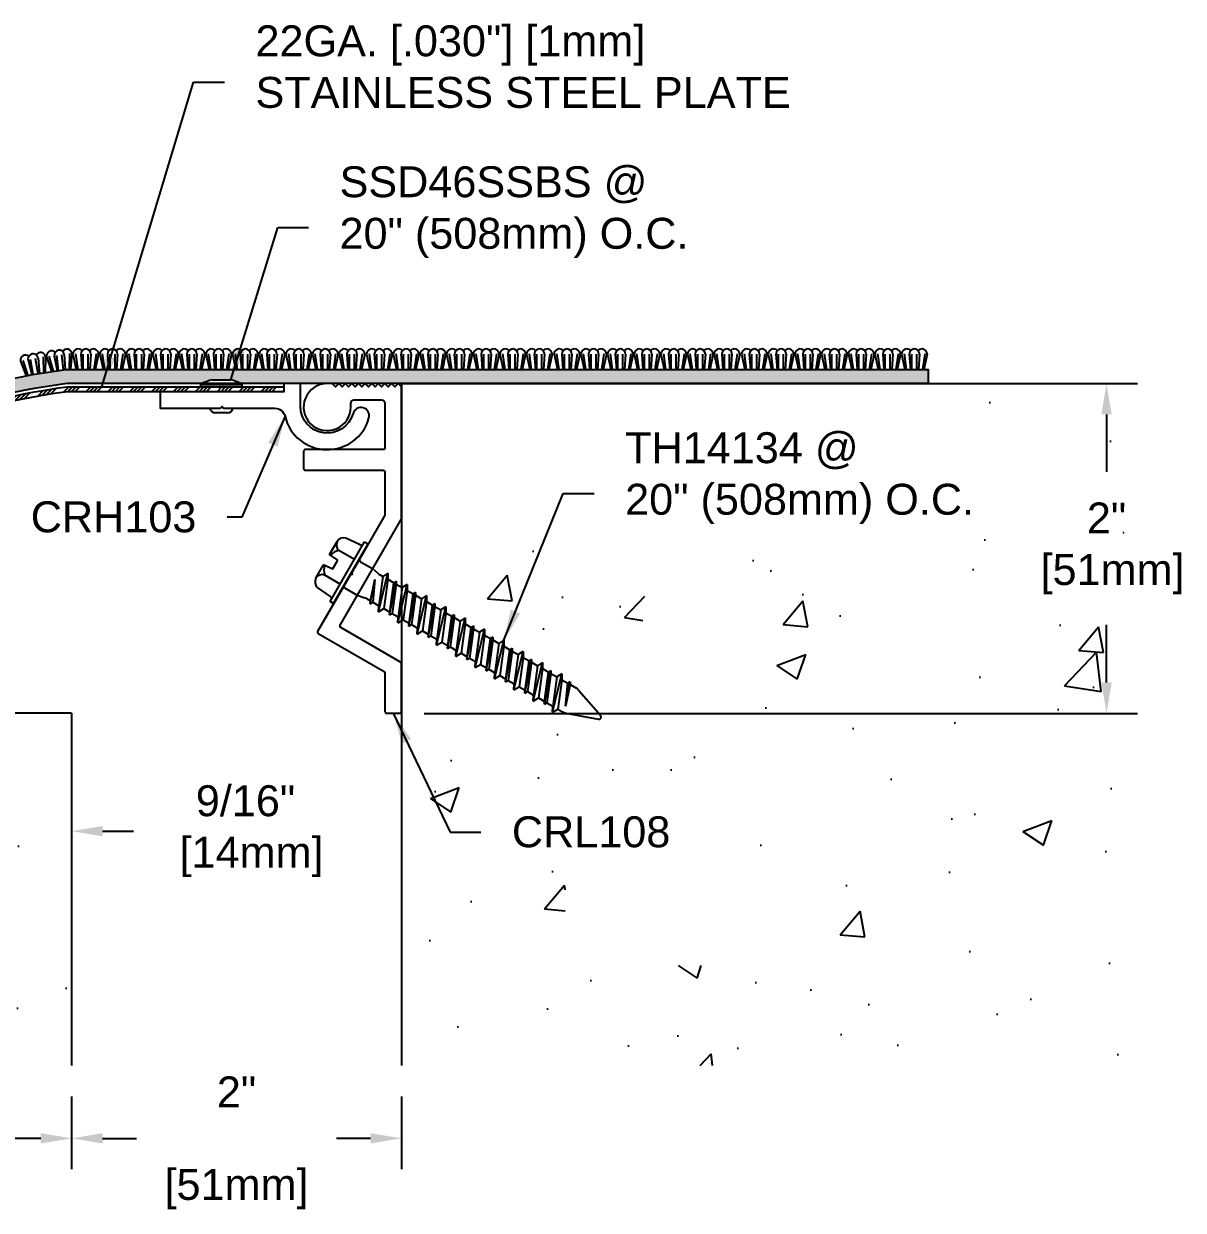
# Model space of a CAD drawing. Header units: inches. Extents: x -4 to 30.6, y -4.8 to 4.6.
# Drawn here: x 4.36 to 11.39, y -4.33 to 2.86 of the extents above; entities that cross this region are included whole.
import ezdxf

# ---------------------------------------------------------------- set-up
doc = ezdxf.new("R2010")
doc.units = ezdxf.units.IN
doc.header["$MEASUREMENT"] = 0
for name, color, linetype in [('Anchors', 4, 'Continuous'), ('Conditions', 1, 'Continuous'), ('Dimensions', 3, 'Continuous'), ('Fillers', 2, 'Continuous'), ('Metals', 7, 'Continuous'), ('Text', 2, 'Continuous')]:
    doc.layers.add(name, color=color, linetype=linetype)
doc.styles.add('Arial', font='arial.ttf')
doc.dimstyles.new('Arial', dxfattribs={"dimtxt": 0.1875, "dimasz": 0.1875, "dimexe": 0.1875, "dimexo": 0.1875, "dimgap": 0.1875, "dimtad": 0, "dimtih": 1, "dimtoh": 1, "dimdec": 4, "dimzin": 0, "dimdsep": 46, "dimlunit": 4, "dimtxsty": 'Arial', "dimcen": 0.09, "dimadec": 0, "dimazin": 0, "dimtfac": 1, "dimtdec": 4, "dimtofl": 0, "dimtmove": 0, "dimatfit": 3, "dimfxl": 0, "dimfrac": 2, "dimtolj": 1, "dimtzin": 0, "dimarcsym": 0})

# ---------------------------------------------------------------- blocks, each defined once
blk = doc.blocks.new('*D4')
at = {"layer": 'Defpoints', "color": 0}
for p in [(-0.4098, -1.259), (4.6527, -3.4567), (4.6527, -3.8981)]:
    blk.add_point(p, dxfattribs=at)
at = {"layer": 'Dimensions', "color": 0, "lineweight": -2}
for p, q in [((-0.4098, -1.4465), (-0.4098, -4.0856)), ((4.6527, -3.6442), (4.6527, -4.0856)), ((-0.2223, -3.8981), (1.6503, -3.8981)), ((4.4652, -3.8981), (3.155, -3.8981))]:
    blk.add_line(p, q, dxfattribs=at)
at = {"layer": 'Dimensions', "color": 0}
for points in [[(-0.2223, -3.8669), (-0.2223, -3.9294), (-0.4098, -3.8981)], [(4.4652, -3.8669), (4.4652, -3.9294), (4.6527, -3.8981)]]:
    blk.add_solid(points, dxfattribs=at)
at = {"layer": 'Dimensions', "color": 0, "insert": (2.4027, -3.8981), "char_height": 0.1875, "attachment_point": 5, "style": 'Arial'}
blk.add_mtext('\\A1;5 1/16"\\P [129mm]', dxfattribs=at)
blk = doc.blocks.new('*D11')
at = {"layer": 'Defpoints', "color": 0}
for p in [(4.6527, -3.4567), (6.6527, -3.4567), (6.6527, -3.8981)]:
    blk.add_point(p, dxfattribs=at)
at = {"layer": 'Dimensions', "color": 0, "lineweight": -2}
for p, q in [((4.6527, -3.6442), (4.6527, -4.0856)), ((6.6527, -3.6442), (6.6527, -4.0856)), ((4.8402, -3.8981), (5.0459, -3.8981)), ((6.4652, -3.8981), (6.2594, -3.8981))]:
    blk.add_line(p, q, dxfattribs=at)
at = {"layer": 'Dimensions', "color": 0}
for points in [[(4.8402, -3.8669), (4.8402, -3.9294), (4.6527, -3.8981)], [(6.4652, -3.8669), (6.4652, -3.9294), (6.6527, -3.8981)]]:
    blk.add_solid(points, dxfattribs=at)
at = {"layer": 'Dimensions', "color": 0, "char_height": 0.1875, "attachment_point": 5, "style": 'Arial'}
for s, insert in [('\\A1;2"', (5.6527, -3.6165)), ('\\A1;[51mm]', (5.6527, -4.2058))]:
    blk.add_mtext(s, dxfattribs=dict(at, insert=insert))
blk = doc.blocks.new('CRH103')
blk.add_lwpolyline([(0.9026, 0.0027, 1), (0.8063, 0.0297, -0.871862), (0.4864, 0.0738), (0.4864, 0.2118), (0.3864, 0.2118), (0.3864, 0.1618), (-0.3636, 0.1618), (-0.3636, 0.0618), (0.0015, 0.0618), (0.0114, 0.0716), (0.0212, 0.0618), (0.3321, 0.0618, -0.347744), (0.3934, 0.0133, 0.774527)], format="xyb", close=True)
blk = doc.blocks.new('CRL108')
blk.add_lwpolyline([(0.3356, 0.8921), (0.1354, 0.5454), (0.1391, 0.5318), (0.1254, 0.5281), (-0.0711, 0.1878, 0.414214), (-0.0674, 0.1741), (0.3319, -0.0564, -0.267949), (0.3369, -0.0651), (0.3369, -0.2993, 0.414214), (0.3469, -0.3093), (0.4269, -0.3093, 0.414214), (0.4369, -0.2993), (0.4369, -0.0074, 0.267949), (0.4319, 0.0013), (0.0692, 0.2107, -0.414214), (0.0655, 0.2244), (0.4356, 0.8653, 0.131652), (0.4369, 0.8703), (0.4369, 1.6707), (0.4169, 1.6907), (0.3969, 1.6707), (0.3769, 1.6907), (0.3569, 1.6707), (0.3369, 1.6907), (0.3169, 1.6707), (0.2969, 1.6907), (0.2769, 1.6707), (0.2569, 1.6907), (0.2369, 1.6707), (0.2169, 1.6907), (0.1969, 1.6707), (0.1769, 1.6907), (0.1569, 1.6707), (0.1369, 1.6907), (0.1169, 1.6707), (0.0969, 1.6907), (0.0769, 1.6707), (0.0569, 1.6907), (0.0369, 1.6707), (0.0169, 1.6907), (-0.0131, 1.6907, 2.414214), (0.1299, 1.5477), (0.1299, 1.5707, -0.414214), (0.1499, 1.5907), (0.3169, 1.5907, -0.414214), (0.3369, 1.5707), (0.3369, 1.2997, -0.414214), (0.3269, 1.2897), (-0.1461, 1.2897, 0.414214), (-0.1561, 1.2797), (-0.1561, 1.1747, 0.414214), (-0.1461, 1.1647), (0.3269, 1.1647, -0.414214), (0.3369, 1.1547), (0.3369, 0.8971, -0.131652)], format="xyb", close=True)
blk = doc.blocks.new('*D16')
at = {"layer": 'Defpoints', "color": 0}
for p in [(4.0902, -1.259), (4.6527, -1.321), (4.6527, -2.0355)]:
    blk.add_point(p, dxfattribs=at)
at = {"layer": 'Dimensions', "color": 0, "lineweight": -2}
for p, q in [((4.0902, -1.4465), (4.0902, -2.223)), ((4.6527, -1.5085), (4.6527, -2.223)), ((3.9027, -2.0355), (3.7152, -2.0355)), ((4.8402, -2.0355), (5.0277, -2.0355))]:
    blk.add_line(p, q, dxfattribs=at)
at = {"layer": 'Dimensions', "color": 0}
for points in [[(3.9027, -2.0042), (3.9027, -2.0667), (4.0902, -2.0355)], [(4.8402, -2.0042), (4.8402, -2.0667), (4.6527, -2.0355)]]:
    blk.add_solid(points, dxfattribs=at)
at = {"layer": 'Dimensions', "color": 0, "insert": (5.7072, -2.0355), "char_height": 0.1875, "attachment_point": 5, "style": 'Arial'}
blk.add_mtext('\\A1;9/16"\\P [14mm]', dxfattribs=at)
blk = doc.blocks.new('RIVET')
for p, q in [((5.4363, 0.6737), (5.6863, 0.6737)), ((5.4363, 0.659), (5.4363, 0.6737)), ((5.4363, 0.659), (5.6863, 0.659)), ((5.5052, 0.7012), (5.6174, 0.7012)), ((5.6863, 0.659), (5.6863, 0.6737)), ((5.5979, 0.5005), (5.5248, 0.5005))]:
    blk.add_line(p, q)
for centre, radius, start, end in [((5.5613, 0.4607), 0.247, 103.12213, 120.40025), ((5.5613, 0.4607), 0.247, 59.59975, 76.87787), ((5.5248, 0.5339), 0.0334, 188.35085, 270), ((5.5979, 0.5339), 0.0334, 270, 351.64915)]:
    blk.add_arc(centre, radius, start, end)
blk = doc.blocks.new('CARPET')
blk.add_hatch(color=256).paths.add_polyline_path([(9.8479, 0.764), (8.7109, 0.764), (7.5738, 0.764), (6.4368, 0.764), (5.2998, 0.764), (4.6188, 0.764, 0.060793), (3.561, 0.4916), (1.7556, -0.2131), (1.7847, -0.293), (3.5919, 0.4124, -0.060476), (4.6242, 0.679), (5.2998, 0.679), (5.4459, 0.679, -0.064417), (5.5052, 0.7012), (5.6174, 0.7012, -0.064417), (5.6768, 0.679), (6.4368, 0.679), (7.5738, 0.679), (8.7109, 0.679), (9.8479, 0.679)])
for points in [[(4.3421, 0.8145), (4.3778, 0.7257)], [(4.3566, 0.8192), (4.3864, 0.7272)], [(4.3883, 0.8225), (4.4109, 0.7315)], [(4.4197, 0.733), (4.4037, 0.8252)], [(4.4497, 0.7382), (4.4337, 0.8304)], [(4.4491, 0.8331), (4.4585, 0.7397)], [(4.4801, 0.8406), (4.483, 0.744)], [(4.4952, 0.8411), (4.4916, 0.7455)], [(4.5006, 0.8416), (4.5315, 0.7517)], [(4.5152, 0.8455), (4.5401, 0.753)], [(4.5471, 0.8473), (4.5648, 0.7566)], [(4.5737, 0.7579), (4.5626, 0.8492)], [(4.6038, 0.7621), (4.5928, 0.8528)], [(4.6083, 0.8547), (4.6129, 0.7633)], [(4.6396, 0.8607), (4.6377, 0.764)], [(4.6548, 0.8604), (4.6462, 0.764)], [(4.6608, 0.8576), (4.6808, 0.764)], [(4.6759, 0.8598), (4.6895, 0.764)], [(4.7077, 0.8576), (4.7144, 0.764)], [(4.7233, 0.764), (4.7233, 0.8576)], [(4.7537, 0.764), (4.7537, 0.8576)], [(4.7694, 0.8576), (4.7627, 0.764)], [(4.8012, 0.8598), (4.7875, 0.764)], [(4.8162, 0.8576), (4.7963, 0.764)], [(4.8233, 0.8576), (4.8433, 0.764)], [(4.8383, 0.8598), (4.852, 0.764)], [(4.8702, 0.8576), (4.8768, 0.764)], [(4.8858, 0.764), (4.8858, 0.8576)], [(4.9162, 0.764), (4.9162, 0.8576)], [(4.9318, 0.8576), (4.9252, 0.764)], [(4.9637, 0.8598), (4.95, 0.764)], [(4.9787, 0.8576), (4.9587, 0.764)], [(4.9846, 0.8576), (5.0045, 0.764)], [(4.9996, 0.8598), (5.0133, 0.764)], [(5.0314, 0.8576), (5.0381, 0.764)], [(5.0471, 0.764), (5.0471, 0.8576)], [(5.0775, 0.764), (5.0775, 0.8576)], [(5.0931, 0.8576), (5.0864, 0.764)], [(5.1249, 0.8598), (5.1113, 0.764)], [(5.14, 0.8576), (5.12, 0.764)], [(5.1458, 0.8576), (5.1658, 0.764)], [(5.1609, 0.8598), (5.1745, 0.764)], [(5.1927, 0.8576), (5.1994, 0.764)], [(5.2083, 0.764), (5.2083, 0.8576)], [(5.2387, 0.764), (5.2387, 0.8576)], [(5.2543, 0.8576), (5.2477, 0.764)], [(5.2862, 0.8598), (5.2725, 0.764)], [(5.3012, 0.8576), (5.2813, 0.764)], [(5.3044, 0.8576), (5.3243, 0.764)], [(5.3194, 0.8598), (5.3331, 0.764)], [(5.3512, 0.8576), (5.3579, 0.764)], [(5.3669, 0.764), (5.3669, 0.8576)], [(5.3973, 0.764), (5.3973, 0.8576)], [(5.4129, 0.8576), (5.4062, 0.764)], [(5.4447, 0.8598), (5.4311, 0.764)], [(5.4598, 0.8576), (5.4398, 0.764)], [(5.4662, 0.8576), (5.4861, 0.764)], [(5.4812, 0.8598), (5.4949, 0.764)], [(5.513, 0.8576), (5.5197, 0.764)], [(5.5287, 0.764), (5.5287, 0.8576)], [(5.5591, 0.764), (5.5591, 0.8576)], [(5.5747, 0.8576), (5.568, 0.764)], [(5.6065, 0.8598), (5.5929, 0.764)], [(5.6216, 0.8576), (5.6016, 0.764)], [(5.6286, 0.8576), (5.6485, 0.764)], [(5.6436, 0.8598), (5.6573, 0.764)], [(5.6755, 0.8576), (5.6821, 0.764)], [(5.6911, 0.764), (5.6911, 0.8576)], [(5.7215, 0.764), (5.7215, 0.8576)], [(5.7371, 0.8576), (5.7304, 0.764)], [(5.7689, 0.8598), (5.7553, 0.764)], [(5.784, 0.8576), (5.764, 0.764)], [(5.7896, 0.8576), (5.8096, 0.764)], [(5.8047, 0.8598), (5.8183, 0.764)], [(5.8365, 0.8576), (5.8432, 0.764)], [(5.8521, 0.764), (5.8521, 0.8576)], [(5.8825, 0.764), (5.8825, 0.8576)], [(5.8982, 0.8576), (5.8915, 0.764)], [(5.93, 0.8598), (5.9163, 0.764)], [(5.945, 0.8576), (5.9251, 0.764)], [(5.9521, 0.8576), (5.9721, 0.764)], [(5.9671, 0.8598), (5.9808, 0.764)], [(5.999, 0.8576), (6.0056, 0.764)], [(6.0146, 0.764), (6.0146, 0.8576)], [(6.045, 0.764), (6.045, 0.8576)], [(6.0606, 0.8576), (6.0539, 0.764)], [(6.0924, 0.8598), (6.0788, 0.764)], [(6.1075, 0.8576), (6.0875, 0.764)], [(6.1133, 0.8576), (6.1333, 0.764)], [(6.1284, 0.8598), (6.142, 0.764)], [(6.1602, 0.8576), (6.1669, 0.764)], [(6.1758, 0.764), (6.1758, 0.8576)], [(6.2062, 0.764), (6.2062, 0.8576)], [(6.2219, 0.8576), (6.2152, 0.764)], [(6.2537, 0.8598), (6.24, 0.764)], [(6.2687, 0.8576), (6.2488, 0.764)], [(6.2746, 0.8576), (6.2946, 0.764)], [(6.2897, 0.8598), (6.3033, 0.764)], [(6.3215, 0.8576), (6.3282, 0.764)], [(6.3371, 0.764), (6.3371, 0.8576)], [(6.3675, 0.764), (6.3675, 0.8576)], [(6.3831, 0.8576), (6.3765, 0.764)], [(6.415, 0.8598), (6.4013, 0.764)], [(6.43, 0.8576), (6.41, 0.764)], [(6.4414, 0.8576), (6.4614, 0.764)], [(6.4564, 0.8598), (6.4701, 0.764)], [(6.4883, 0.8576), (6.4949, 0.764)], [(6.5039, 0.764), (6.5039, 0.8576)], [(6.5343, 0.764), (6.5343, 0.8576)], [(6.5499, 0.8576), (6.5433, 0.764)], [(6.5818, 0.8598), (6.5681, 0.764)], [(6.5968, 0.8576), (6.5768, 0.764)], [(6.6032, 0.8576), (6.6232, 0.764)], [(6.6183, 0.8598), (6.6319, 0.764)], [(6.6501, 0.8576), (6.6568, 0.764)], [(6.6657, 0.764), (6.6657, 0.8576)], [(6.6961, 0.764), (6.6961, 0.8576)], [(6.7117, 0.8576), (6.7051, 0.764)], [(6.7436, 0.8598), (6.7299, 0.764)], [(6.7586, 0.8576), (6.7386, 0.764)], [(6.7656, 0.8576), (6.7856, 0.764)], [(6.7807, 0.8598), (6.7943, 0.764)], [(6.8125, 0.8576), (6.8192, 0.764)], [(6.8281, 0.764), (6.8281, 0.8576)], [(6.8585, 0.764), (6.8585, 0.8576)], [(6.8741, 0.8576), (6.8675, 0.764)], [(6.906, 0.8598), (6.8923, 0.764)], [(6.921, 0.8576), (6.9011, 0.764)], [(6.9267, 0.8576), (6.9466, 0.764)], [(6.9417, 0.8598), (6.9554, 0.764)], [(6.9735, 0.8576), (6.9802, 0.764)], [(6.9892, 0.764), (6.9892, 0.8576)], [(7.0196, 0.764), (7.0196, 0.8576)], [(7.0352, 0.8576), (7.0285, 0.764)], [(7.067, 0.8598), (7.0534, 0.764)], [(7.0821, 0.8576), (7.0621, 0.764)], [(7.0891, 0.8576), (7.1091, 0.764)], [(7.1042, 0.8598), (7.1178, 0.764)], [(7.136, 0.8576), (7.1427, 0.764)], [(7.1516, 0.764), (7.1516, 0.8576)], [(7.182, 0.764), (7.182, 0.8576)], [(7.1977, 0.8576), (7.191, 0.764)], [(7.2295, 0.8598), (7.2158, 0.764)], [(7.2445, 0.8576), (7.2246, 0.764)], [(7.2504, 0.8576), (7.2703, 0.764)], [(7.2654, 0.8598), (7.2791, 0.764)], [(7.2973, 0.8576), (7.3039, 0.764)], [(7.3129, 0.764), (7.3129, 0.8576)], [(7.3433, 0.764), (7.3433, 0.8576)], [(7.3589, 0.8576), (7.3522, 0.764)], [(7.3907, 0.8598), (7.3771, 0.764)], [(7.4058, 0.8576), (7.3858, 0.764)], [(7.4117, 0.8576), (7.4316, 0.764)], [(7.4267, 0.8598), (7.4403, 0.764)], [(7.4585, 0.8576), (7.4652, 0.764)], [(7.4742, 0.764), (7.4742, 0.8576)], [(7.5046, 0.764), (7.5046, 0.8576)], [(7.5202, 0.8576), (7.5135, 0.764)], [(7.552, 0.8598), (7.5384, 0.764)], [(7.5671, 0.8576), (7.5471, 0.764)], [(7.5784, 0.8576), (7.5984, 0.764)], [(7.5935, 0.8598), (7.6071, 0.764)], [(7.6253, 0.8576), (7.632, 0.764)], [(7.6409, 0.764), (7.6409, 0.8576)], [(7.6713, 0.764), (7.6713, 0.8576)], [(7.687, 0.8576), (7.6803, 0.764)], [(7.7188, 0.8598), (7.7051, 0.764)], [(7.7338, 0.8576), (7.7139, 0.764)], [(7.7403, 0.8576), (7.7602, 0.764)], [(7.7553, 0.8598), (7.7689, 0.764)], [(7.7871, 0.8576), (7.7938, 0.764)], [(7.8028, 0.764), (7.8028, 0.8576)], [(7.8332, 0.764), (7.8332, 0.8576)], [(7.8488, 0.8576), (7.8421, 0.764)], [(7.8806, 0.8598), (7.867, 0.764)], [(7.8957, 0.8576), (7.8757, 0.764)], [(7.9027, 0.8576), (7.9226, 0.764)], [(7.9177, 0.8598), (7.9314, 0.764)], [(7.9495, 0.8576), (7.9562, 0.764)], [(7.9652, 0.764), (7.9652, 0.8576)], [(7.9956, 0.764), (7.9956, 0.8576)], [(8.0112, 0.8576), (8.0045, 0.764)], [(8.043, 0.8598), (8.0294, 0.764)], [(8.0581, 0.8576), (8.0381, 0.764)], [(8.0637, 0.8576), (8.0837, 0.764)], [(8.0788, 0.8598), (8.0924, 0.764)], [(8.1106, 0.8576), (8.1173, 0.764)], [(8.1262, 0.764), (8.1262, 0.8576)], [(8.1566, 0.764), (8.1566, 0.8576)], [(8.1722, 0.8576), (8.1656, 0.764)], [(8.2041, 0.8598), (8.1904, 0.764)], [(8.2191, 0.8576), (8.1992, 0.764)], [(8.2262, 0.8576), (8.2461, 0.764)], [(8.2412, 0.8598), (8.2549, 0.764)], [(8.2731, 0.8576), (8.2797, 0.764)], [(8.2887, 0.764), (8.2887, 0.8576)], [(8.3191, 0.764), (8.3191, 0.8576)], [(8.3347, 0.8576), (8.328, 0.764)], [(8.3665, 0.8598), (8.3529, 0.764)], [(8.3816, 0.8576), (8.3616, 0.764)], [(8.3874, 0.8576), (8.4074, 0.764)], [(8.4025, 0.8598), (8.4161, 0.764)], [(8.4343, 0.8576), (8.441, 0.764)], [(8.4499, 0.764), (8.4499, 0.8576)], [(8.4803, 0.764), (8.4803, 0.8576)], [(8.496, 0.8576), (8.4893, 0.764)], [(8.5278, 0.8598), (8.5141, 0.764)], [(8.5428, 0.8576), (8.5229, 0.764)], [(8.5487, 0.8576), (8.5687, 0.764)], [(8.5637, 0.8598), (8.5774, 0.764)], [(8.5956, 0.8576), (8.6022, 0.764)], [(8.6112, 0.764), (8.6112, 0.8576)], [(8.6416, 0.764), (8.6416, 0.8576)], [(8.6572, 0.8576), (8.6506, 0.764)], [(8.689, 0.8598), (8.6754, 0.764)], [(8.7041, 0.8576), (8.6841, 0.764)], [(8.7155, 0.8576), (8.7354, 0.764)], [(8.7305, 0.8598), (8.7442, 0.764)], [(8.7624, 0.8576), (8.769, 0.764)], [(8.778, 0.764), (8.778, 0.8576)], [(8.8084, 0.764), (8.8084, 0.8576)], [(8.824, 0.8576), (8.8173, 0.764)], [(8.8558, 0.8598), (8.8422, 0.764)], [(8.8709, 0.8576), (8.8509, 0.764)], [(8.8773, 0.8576), (8.8973, 0.764)], [(8.8923, 0.8598), (8.906, 0.764)], [(8.9242, 0.8576), (8.9308, 0.764)], [(8.9398, 0.764), (8.9398, 0.8576)], [(8.9702, 0.764), (8.9702, 0.8576)], [(8.9858, 0.8576), (8.9791, 0.764)], [(9.0176, 0.8598), (9.004, 0.764)], [(9.0327, 0.8576), (9.0127, 0.764)], [(9.0397, 0.8576), (9.0597, 0.764)], [(9.0548, 0.8598), (9.0684, 0.764)], [(9.0866, 0.8576), (9.0933, 0.764)], [(9.1022, 0.764), (9.1022, 0.8576)], [(9.1326, 0.764), (9.1326, 0.8576)], [(9.1482, 0.8576), (9.1416, 0.764)], [(9.1801, 0.8598), (9.1664, 0.764)], [(9.1951, 0.8576), (9.1751, 0.764)], [(9.2008, 0.8576), (9.2207, 0.764)], [(9.2158, 0.8598), (9.2295, 0.764)], [(9.2476, 0.8576), (9.2543, 0.764)], [(9.2633, 0.764), (9.2633, 0.8576)], [(9.2937, 0.764), (9.2937, 0.8576)], [(9.3093, 0.8576), (9.3026, 0.764)], [(9.3411, 0.8598), (9.3275, 0.764)], [(9.3562, 0.8576), (9.3362, 0.764)], [(9.3632, 0.8576), (9.3832, 0.764)], [(9.3783, 0.8598), (9.3919, 0.764)], [(9.4101, 0.8576), (9.4168, 0.764)], [(9.4257, 0.764), (9.4257, 0.8576)], [(9.4561, 0.764), (9.4561, 0.8576)], [(9.4717, 0.8576), (9.4651, 0.764)], [(9.5036, 0.8598), (9.4899, 0.764)], [(9.5186, 0.8576), (9.4987, 0.764)], [(9.5245, 0.8576), (9.5444, 0.764)], [(9.5395, 0.8598), (9.5532, 0.764)], [(9.5713, 0.8576), (9.578, 0.764)], [(9.587, 0.764), (9.587, 0.8576)], [(9.6174, 0.764), (9.6174, 0.8576)], [(9.633, 0.8576), (9.6263, 0.764)], [(9.6648, 0.8598), (9.6512, 0.764)], [(9.6799, 0.8576), (9.6599, 0.764)], [(9.6857, 0.8576), (9.7057, 0.764)], [(9.7008, 0.8598), (9.7144, 0.764)], [(9.7326, 0.8576), (9.7393, 0.764)], [(9.7482, 0.764), (9.7482, 0.8576)], [(9.7786, 0.764), (9.7786, 0.8576)], [(9.7943, 0.8576), (9.7876, 0.764)], [(9.8261, 0.8598), (9.8124, 0.764)], [(9.8411, 0.8576), (9.8212, 0.764)]]:
    blk.add_lwpolyline(points)
for centre, radius, start, end in [((4.4645, 0.8357), 0.0312, 9.85361, 148.64261), ((4.5316, 0.8454), 0.0312, 48.15985, 186.94885), ((4.5777, 0.851), 0.0308, 6.94885, 186.94885), ((4.6238, 0.8566), 0.0312, 6.94885, 145.73785), ((4.6921, 0.8576), 0.0312, 41.211, 180), ((4.7385, 0.8576), 0.0308, 0, 180), ((4.785, 0.8576), 0.0312, 0, 138.789), ((4.8546, 0.8576), 0.0312, 41.211, 180), ((4.901, 0.8576), 0.0308, 0, 180), ((4.9475, 0.8576), 0.0312, 0, 138.789), ((5.0158, 0.8576), 0.0312, 41.211, 180), ((5.0623, 0.8576), 0.0308, 0, 180), ((5.1087, 0.8576), 0.0312, 0, 138.789), ((5.1771, 0.8576), 0.0312, 41.211, 180), ((5.2235, 0.8576), 0.0307, 355.92228, 184.07772), ((5.27, 0.8576), 0.0312, 0, 138.789), ((5.3356, 0.8576), 0.0312, 41.211, 180), ((5.3821, 0.8576), 0.0308, 0, 180), ((5.4285, 0.8576), 0.0312, 0, 138.789), ((5.4974, 0.8576), 0.0312, 41.211, 180), ((5.5439, 0.8576), 0.0307, 355.92228, 184.07772), ((5.5903, 0.8576), 0.0312, 0, 138.789), ((5.6598, 0.8576), 0.0312, 41.211, 180), ((5.7063, 0.8576), 0.0308, 0, 180), ((5.7527, 0.8576), 0.0312, 0, 138.789), ((5.8209, 0.8576), 0.0312, 41.211, 180), ((5.8673, 0.8576), 0.0308, 0, 180), ((5.9138, 0.8576), 0.0312, 0, 138.789), ((5.9833, 0.8576), 0.0312, 41.211, 180), ((6.0298, 0.8576), 0.0308, 0, 180), ((6.0762, 0.8576), 0.0312, 0, 138.789), ((6.1446, 0.8576), 0.0312, 41.211, 180), ((6.191, 0.8576), 0.0308, 0, 180), ((6.2375, 0.8576), 0.0312, 0, 138.789), ((6.3059, 0.8576), 0.0312, 41.211, 180), ((6.3523, 0.8576), 0.0307, 355.92228, 184.07772), ((6.3988, 0.8576), 0.0312, 0, 138.789), ((6.4726, 0.8576), 0.0312, 41.211, 180), ((6.5191, 0.8576), 0.0308, 0, 180), ((6.5655, 0.8576), 0.0312, 0, 138.789), ((6.6345, 0.8576), 0.0312, 41.211, 180), ((6.6809, 0.8576), 0.0307, 355.92228, 184.07772), ((6.7274, 0.8576), 0.0312, 0, 138.789), ((6.7969, 0.8576), 0.0312, 41.211, 180), ((6.8433, 0.8576), 0.0308, 0, 180), ((6.8898, 0.8576), 0.0312, 0, 138.789), ((6.9579, 0.8576), 0.0312, 41.211, 180), ((7.0044, 0.8576), 0.0308, 0, 180), ((7.0508, 0.8576), 0.0312, 0, 138.789), ((7.1204, 0.8576), 0.0312, 41.211, 180), ((7.1668, 0.8576), 0.0308, 0, 180), ((7.2133, 0.8576), 0.0312, 0, 138.789), ((7.2816, 0.8576), 0.0312, 41.211, 180), ((7.3281, 0.8576), 0.0308, 0, 180), ((7.3745, 0.8576), 0.0312, 0, 138.789), ((7.4429, 0.8576), 0.0312, 41.211, 180), ((7.4894, 0.8576), 0.0307, 355.92228, 184.07772), ((7.5358, 0.8576), 0.0312, 0, 138.789), ((7.6097, 0.8576), 0.0312, 41.211, 180), ((7.6561, 0.8576), 0.0308, 0, 180), ((7.7026, 0.8576), 0.0312, 0, 138.789), ((7.7715, 0.8576), 0.0312, 41.211, 180), ((7.818, 0.8576), 0.0307, 355.92228, 184.07772), ((7.8644, 0.8576), 0.0312, 0, 138.789), ((7.9339, 0.8576), 0.0312, 41.211, 180), ((7.9804, 0.8576), 0.0308, 0, 180), ((8.0268, 0.8576), 0.0312, 0, 138.789), ((8.095, 0.8576), 0.0312, 41.211, 180), ((8.1414, 0.8576), 0.0308, 0, 180), ((8.1879, 0.8576), 0.0312, 0, 138.789), ((8.2574, 0.8576), 0.0312, 41.211, 180), ((8.3039, 0.8576), 0.0308, 0, 180), ((8.3503, 0.8576), 0.0312, 0, 138.789), ((8.4187, 0.8576), 0.0312, 41.211, 180), ((8.4651, 0.8576), 0.0308, 0, 180), ((8.5116, 0.8576), 0.0312, 0, 138.789), ((8.5799, 0.8576), 0.0312, 41.211, 180), ((8.6264, 0.8576), 0.0307, 355.92228, 184.07772), ((8.6728, 0.8576), 0.0312, 0, 138.789), ((8.7467, 0.8576), 0.0312, 41.211, 180), ((8.7932, 0.8576), 0.0308, 0, 180), ((8.8396, 0.8576), 0.0312, 0, 138.789), ((8.9085, 0.8576), 0.0312, 41.211, 180), ((8.955, 0.8576), 0.0307, 355.92228, 184.07772), ((9.0014, 0.8576), 0.0312, 0, 138.789), ((9.071, 0.8576), 0.0312, 41.211, 180), ((9.1174, 0.8576), 0.0308, 0, 180), ((9.1639, 0.8576), 0.0312, 0, 138.789), ((9.232, 0.8576), 0.0312, 41.211, 180), ((9.2785, 0.8576), 0.0308, 0, 180), ((9.3249, 0.8576), 0.0312, 0, 138.789), ((9.3945, 0.8576), 0.0312, 41.211, 180), ((9.4409, 0.8576), 0.0308, 0, 180), ((9.4874, 0.8576), 0.0312, 0, 138.789), ((9.5557, 0.8576), 0.0312, 41.211, 180), ((9.6022, 0.8576), 0.0308, 0, 180), ((9.6486, 0.8576), 0.0312, 0, 138.789), ((9.717, 0.8576), 0.0312, 41.211, 180), ((9.7634, 0.8576), 0.0307, 355.92228, 184.07772), ((9.8099, 0.8576), 0.0312, 0, 138.789), ((4.3729, 0.8198), 0.0312, 51.06461, 189.85361), ((4.4187, 0.8278), 0.0307, 5.77589, 193.93133)]:
    blk.add_arc(centre, radius, start, end)
at = {"layer": 'Metals'}
blk.add_lwpolyline([(7.5738, 0.679), (6.4368, 0.679), (5.2998, 0.679), (4.6242, 0.679, 0.060476), (3.5919, 0.4124), (1.7847, -0.293), (1.7556, -0.2131), (3.561, 0.4916, -0.060793), (4.6188, 0.764), (5.2998, 0.764), (6.4368, 0.764), (7.5738, 0.764), (8.7109, 0.764), (9.8479, 0.764), (9.8479, 0.679), (8.7109, 0.679)], format="xyb", close=True, dxfattribs=at)
blk = doc.blocks.new('*D18')
at = {"layer": 'Defpoints', "color": 0}
for p in [(10.3151, 0.679), (6.6027, -1.321), (10.9287, -1.321)]:
    blk.add_point(p, dxfattribs=at)
at = {"layer": 'Dimensions', "color": 0, "lineweight": -2}
for p, q in [((10.5026, 0.679), (11.1162, 0.679)), ((10.9287, 0.4915), (10.9287, 0.1433)), ((10.9287, -1.1335), (10.9287, -0.7853)), ((6.7902, -1.321), (11.1162, -1.321))]:
    blk.add_line(p, q, dxfattribs=at)
at = {"layer": 'Dimensions', "color": 0}
for points in [[(10.8975, 0.4915), (10.96, 0.4915), (10.9287, 0.679)], [(10.8975, -1.1335), (10.96, -1.1335), (10.9287, -1.321)]]:
    blk.add_solid(points, dxfattribs=at)
at = {"layer": 'Dimensions', "color": 0, "insert": (10.9287, -0.321), "char_height": 0.1875, "attachment_point": 5, "style": 'Arial'}
blk.add_mtext('\\A1;2"\\P [51mm]', dxfattribs=at)
blk = doc.blocks.new('TH14134')
for p, q in [((-0.129, 0.17), (-0.0362, 0.17)), ((-0.031, 0.11), (-0.0362, 0.17)), ((0.031, 0.11), (0.0362, 0.17)), ((0.0362, 0.17), (0.129, 0.17)), ((-0.1803, 0.0387), (-0.172, 0.1335)), ((-0.086, 0.025), (-0.086, 0.1335)), ((-0.031, 0.11), (0.031, 0.11)), ((0.086, 0.025), (0.086, 0.1335)), ((0.1803, 0.0387), (0.172, 0.1335)), ((-0.209, 0), (-0.209, 0.025)), ((-0.209, 0.025), (0.209, 0.025)), ((-0.209, 0), (0.209, 0)), ((0.209, 0.025), (0.209, 0)), ((-0.093, -0.0147), (-0.093, -0.0974)), ((0.093, -0.0147), (0.093, -0.0974)), ((-0.0917, -0.1102), (-0.0843, -0.1448)), ((0.0917, -0.1102), (0.0843, -0.1448)), ((-0.115, -0.2604), (0.115, -0.1927)), ((-0.0983, -0.1927), (0.0428, -0.1441)), ((-0.0983, -0.1927), (-0.083, -0.1845)), ((-0.0983, -0.1927), (-0.083, -0.2009)), ((-0.083, -0.1845), (0.0428, -0.1441)), ((0.0428, -0.1441), (-0.083, -0.2009)), ((-0.083, -0.1576), (-0.083, -0.1845)), ((0.083, -0.1755), (-0.083, -0.2432)), ((-0.083, -0.2009), (-0.083, -0.2432)), ((0.083, -0.2099), (-0.083, -0.2776)), ((0.083, -0.1576), (0.083, -0.1755)), ((0.115, -0.1927), (0.083, -0.1755)), ((0.115, -0.1927), (0.083, -0.2099)), ((0.083, -0.2099), (0.083, -0.2522)), ((-0.115, -0.2604), (-0.083, -0.2432)), ((-0.115, -0.2604), (-0.083, -0.2776)), ((-0.0983, -0.3281), (0.0983, -0.2604)), ((-0.083, -0.3199), (0.083, -0.2522)), ((0.083, -0.2686), (-0.083, -0.3363)), ((-0.083, -0.2776), (-0.083, -0.3199)), ((0.0983, -0.2604), (0.083, -0.2522)), ((0.0983, -0.2604), (0.083, -0.2686)), ((0.083, -0.2686), (0.083, -0.3109)), ((-0.115, -0.3958), (0.115, -0.3281)), ((-0.0983, -0.3281), (-0.083, -0.3199)), ((-0.0983, -0.3281), (-0.083, -0.3363)), ((0.083, -0.3109), (-0.083, -0.3786)), ((-0.083, -0.3363), (-0.083, -0.3786)), ((0.083, -0.3454), (-0.083, -0.4131)), ((0.115, -0.3281), (0.083, -0.3109)), ((0.115, -0.3281), (0.083, -0.3454)), ((0.083, -0.3454), (0.083, -0.3876)), ((-0.115, -0.3958), (-0.083, -0.3786)), ((-0.115, -0.3958), (-0.083, -0.4131)), ((-0.0983, -0.4635), (0.0983, -0.3958)), ((-0.083, -0.4553), (0.083, -0.3876)), ((0.083, -0.4041), (-0.083, -0.4718)), ((-0.083, -0.4131), (-0.083, -0.4553)), ((0.0983, -0.3958), (0.083, -0.3876)), ((0.0983, -0.3958), (0.083, -0.4041)), ((0.083, -0.4041), (0.083, -0.4463)), ((-0.115, -0.5312), (0.115, -0.4635)), ((-0.0983, -0.4635), (-0.083, -0.4553)), ((-0.0983, -0.4635), (-0.083, -0.4718)), ((0.083, -0.4463), (-0.083, -0.514)), ((-0.083, -0.4718), (-0.083, -0.514)), ((0.083, -0.4808), (-0.083, -0.5485)), ((0.115, -0.4635), (0.083, -0.4463)), ((0.115, -0.4635), (0.083, -0.4808)), ((0.083, -0.4808), (0.083, -0.523)), ((-0.115, -0.5312), (-0.083, -0.514)), ((-0.115, -0.5312), (-0.083, -0.5485)), ((-0.0983, -0.599), (0.0983, -0.5312)), ((-0.083, -0.5907), (0.083, -0.523)), ((0.083, -0.5395), (-0.083, -0.6072)), ((-0.083, -0.5485), (-0.083, -0.5907)), ((0.0983, -0.5312), (0.083, -0.523)), ((0.0983, -0.5312), (0.083, -0.5395)), ((0.083, -0.5395), (0.083, -0.5817)), ((-0.115, -0.6667), (0.115, -0.599)), ((-0.0983, -0.599), (-0.083, -0.5907)), ((-0.0983, -0.599), (-0.083, -0.6072)), ((0.083, -0.5817), (-0.083, -0.6494)), ((-0.083, -0.6072), (-0.083, -0.6494)), ((0.083, -0.6162), (-0.083, -0.6839)), ((0.115, -0.599), (0.083, -0.5817)), ((0.115, -0.599), (0.083, -0.6162)), ((0.083, -0.6162), (0.083, -0.6584)), ((-0.115, -0.6667), (-0.083, -0.6494)), ((-0.115, -0.6667), (-0.083, -0.6839)), ((-0.0983, -0.7344), (0.0983, -0.6667)), ((-0.083, -0.7262), (0.083, -0.6584)), ((0.083, -0.6749), (-0.083, -0.7426)), ((-0.083, -0.6839), (-0.083, -0.7262)), ((0.083, -0.7171), (-0.083, -0.7849)), ((0.0983, -0.6667), (0.083, -0.6584)), ((0.0983, -0.6667), (0.083, -0.6749)), ((0.083, -0.6749), (0.083, -0.7171)), ((0.115, -0.7344), (0.083, -0.7171)), ((-0.115, -0.8021), (0.115, -0.7344)), ((-0.115, -0.8021), (-0.083, -0.7849)), ((-0.0983, -0.7344), (-0.083, -0.7262)), ((-0.0983, -0.7344), (-0.083, -0.7426)), ((-0.083, -0.7426), (-0.083, -0.7849)), ((0.083, -0.7516), (-0.083, -0.8193)), ((0.115, -0.7344), (0.083, -0.7516)), ((0.083, -0.7516), (0.083, -0.7939)), ((-0.115, -0.8021), (-0.083, -0.8193)), ((-0.0983, -0.8698), (0.0983, -0.8021)), ((-0.0983, -0.8698), (-0.083, -0.8616)), ((-0.083, -0.8616), (0.083, -0.7939)), ((0.083, -0.8103), (-0.083, -0.878)), ((-0.083, -0.8193), (-0.083, -0.8616)), ((0.083, -0.8526), (-0.083, -0.9203)), ((0.0983, -0.8021), (0.083, -0.7939)), ((0.0983, -0.8021), (0.083, -0.8103)), ((0.083, -0.8103), (0.083, -0.8526)), ((0.115, -0.8698), (0.083, -0.8526)), ((-0.115, -0.9375), (0.115, -0.8698)), ((-0.115, -0.9375), (-0.083, -0.9203)), ((-0.0983, -0.8698), (-0.083, -0.878)), ((-0.083, -0.878), (-0.083, -0.9203)), ((0.083, -0.887), (-0.083, -0.9547)), ((-0.083, -0.997), (0.083, -0.9293)), ((0.115, -0.8698), (0.083, -0.887)), ((0.083, -0.887), (0.083, -0.9293)), ((0.0983, -0.9375), (0.083, -0.9293)), ((-0.115, -0.9375), (-0.083, -0.9547)), ((-0.115, -1.0729), (0.115, -1.0052)), ((-0.0983, -1.0052), (0.0983, -0.9375)), ((-0.0983, -1.0052), (-0.083, -0.997)), ((-0.0983, -1.0052), (-0.083, -1.0134)), ((0.083, -0.9457), (-0.083, -1.0134)), ((-0.083, -0.9547), (-0.083, -0.997)), ((0.083, -0.988), (-0.083, -1.0557)), ((0.0983, -0.9375), (0.083, -0.9457)), ((0.083, -0.9457), (0.083, -0.988)), ((0.115, -1.0052), (0.083, -0.988)), ((0.115, -1.0052), (0.083, -1.0224)), ((-0.115, -1.0729), (-0.083, -1.0557)), ((-0.115, -1.0729), (-0.083, -1.0901)), ((-0.0983, -1.1406), (0.0983, -1.0729)), ((-0.083, -1.0134), (-0.083, -1.0557)), ((0.083, -1.0224), (-0.083, -1.0901)), ((-0.083, -1.1324), (0.083, -1.0647)), ((0.083, -1.0224), (0.083, -1.0647)), ((0.0983, -1.0729), (0.083, -1.0647)), ((0.0983, -1.0729), (0.083, -1.0811)), ((-0.115, -1.2083), (0.115, -1.1406)), ((-0.0983, -1.1406), (-0.083, -1.1324)), ((-0.0983, -1.1406), (-0.083, -1.1488)), ((0.083, -1.0811), (-0.083, -1.1488)), ((-0.083, -1.0901), (-0.083, -1.1324)), ((0.083, -1.1234), (-0.083, -1.1911)), ((-0.083, -1.1488), (-0.083, -1.1911)), ((0.083, -1.0811), (0.083, -1.1234)), ((0.115, -1.1406), (0.083, -1.1234)), ((0.115, -1.1406), (0.083, -1.1579)), ((-0.115, -1.2083), (-0.083, -1.1911)), ((-0.115, -1.2083), (-0.083, -1.2256)), ((-0.0983, -1.276), (0.0983, -1.2083)), ((0.083, -1.1579), (-0.083, -1.2256)), ((-0.083, -1.2678), (0.083, -1.2001)), ((0.083, -1.2166), (-0.083, -1.2843)), ((0.083, -1.1579), (0.083, -1.2001)), ((0.0983, -1.2083), (0.083, -1.2001)), ((0.0983, -1.2083), (0.083, -1.2166)), ((0.083, -1.2166), (0.083, -1.2588)), ((-0.115, -1.3437), (0.115, -1.276)), ((-0.0983, -1.276), (-0.083, -1.2678)), ((-0.0983, -1.276), (-0.083, -1.2843)), ((-0.083, -1.2256), (-0.083, -1.2678)), ((0.083, -1.2588), (-0.083, -1.3265)), ((-0.083, -1.2843), (-0.083, -1.3265)), ((0.083, -1.2933), (-0.083, -1.361)), ((0.115, -1.276), (0.083, -1.2588)), ((0.115, -1.276), (0.083, -1.2933)), ((0.083, -1.2933), (0.083, -1.3355)), ((-0.115, -1.3437), (-0.083, -1.3265)), ((-0.115, -1.3437), (-0.083, -1.361)), ((-0.0983, -1.4115), (0.0983, -1.3437)), ((-0.083, -1.4032), (0.083, -1.3355)), ((0.083, -1.352), (-0.083, -1.4197)), ((-0.083, -1.361), (-0.083, -1.4032)), ((0.0983, -1.3437), (0.083, -1.3355)), ((0.0983, -1.3437), (0.083, -1.352)), ((0.083, -1.352), (0.083, -1.3942)), ((-0.115, -1.4792), (0.115, -1.4115)), ((-0.0983, -1.4115), (-0.083, -1.4032)), ((-0.0983, -1.4115), (-0.083, -1.4197)), ((0.083, -1.3942), (-0.083, -1.4619)), ((-0.083, -1.4197), (-0.083, -1.4619)), ((0.083, -1.4287), (-0.083, -1.4964)), ((0.115, -1.4115), (0.083, -1.3942)), ((0.115, -1.4115), (0.083, -1.4287)), ((0.083, -1.4287), (0.083, -1.4709)), ((-0.115, -1.4792), (-0.083, -1.4619)), ((-0.115, -1.4792), (-0.083, -1.4964)), ((-0.083, -1.4964), (-0.083, -1.5309)), ((-0.0447, -1.5284), (0.083, -1.4709)), ((-0.0447, -1.5284), (0.0983, -1.4792)), ((0.083, -1.4874), (-0.0447, -1.5284)), ((0.0983, -1.4792), (0.083, -1.4709)), ((0.0983, -1.4792), (0.083, -1.4874)), ((0.083, -1.4874), (0.083, -1.5309)), ((-0.0795, -1.5514), (-0.0129, -1.7417)), ((0.0795, -1.5514), (0.0129, -1.7417))]:
    blk.add_line(p, q)
for centre, radius, start, end in [((-0.129, 0.1264), 0.0436, 9.28497, 170.71503), ((0, 0.0505), 0.1195, 107.42152, 136.04074), ((0, 0.0505), 0.1195, 43.95926, 72.57848), ((0.129, 0.1264), 0.0436, 9.28497, 170.71503), ((-0.1952, 0.04), 0.015, 270, 355), ((0.1952, 0.04), 0.015, 185, 270), ((-0.1077, -0.0147), 0.0147, 0, 90), ((0.1077, -0.0147), 0.0147, 90, 180), ((-0.031, -0.0974), 0.062, 180, 191.9357), ((0.031, -0.0974), 0.062, 348.0643, 0), ((-0.145, -0.1576), 0.062, 0, 11.9357), ((0.145, -0.1576), 0.062, 168.0643, 180), ((-0.021, -1.5309), 0.062, 180, 199.30575), ((0.021, -1.5309), 0.062, 340.69425, 0), ((0, -1.7359), 0.0141, 204.10008, 335.89992)]:
    blk.add_arc(centre, radius, start, end)

msp = doc.modelspace()

# ---------------------------------------------------------------- hatches: boundary and pattern name
at = {"layer": 'Conditions'}
h = msp.add_hatch(dxfattribs=at)
h.set_pattern_fill('AR-CONC', color=256, scale=0.25, style=0)
h.paths.add_polyline_path([(-0.14982, -1.32096), (-0.14982, 0.67904), (-0.75173, 0.67904), (-1.84387, 0.67904), (-1.84387, -3.45671), (4.65267, -3.45671), (4.65267, -1.32096), (2.61967, -1.32096), (2.61593, -1.33864, 0.0521265), (2.61492, -1.34826), (2.61492, -1.36163), (2.63892, -1.37456), (2.61492, -1.38748), (2.61492, -1.41917), (2.62637, -1.42534), (2.61492, -1.4315), (2.61492, -1.46319), (2.63892, -1.47612), (2.61492, -1.48904), (2.61492, -1.52074), (2.62637, -1.5269), (2.61492, -1.53306), (2.61492, -1.56476), (2.63892, -1.57768), (2.61492, -1.59061), (2.61492, -1.6223), (2.62637, -1.62846), (2.61492, -1.63463), (2.61492, -1.66632), (2.63892, -1.67924), (2.61492, -1.69217), (2.61492, -1.72386), (2.62637, -1.73002), (2.61492, -1.73619), (2.61492, -1.76788), (2.63892, -1.78081), (2.61492, -1.79373), (2.61492, -1.82542), (2.62637, -1.83159), (2.61492, -1.83775), (2.61492, -1.86944), (2.63892, -1.88237), (2.61492, -1.89529), (2.61492, -1.92699), (2.62637, -1.93315), (2.61492, -1.93931), (2.61492, -1.97101), (2.63892, -1.98393), (2.61492, -1.99686), (2.61492, -2.02855), (2.62637, -2.03471), (2.61492, -2.04088), (2.61492, -2.07257), (2.63892, -2.08549), (2.61492, -2.09842), (2.61492, -2.13011), (2.62637, -2.13627), (2.61492, -2.14244), (2.61492, -2.17413), (2.63892, -2.18706), (2.61492, -2.19998), (2.61492, -2.22386), (2.62637, -2.23002), (2.61492, -2.23619), (2.61492, -2.26788), (2.63892, -2.28081), (2.61492, -2.29373), (2.61492, -2.32542), (2.62637, -2.33159), (2.61492, -2.33775), (2.61492, -2.36944), (2.63892, -2.38237), (2.61492, -2.39529), (2.61492, -2.42699), (2.62637, -2.43315), (2.61492, -2.43931), (2.61492, -2.47101), (2.63892, -2.48393), (2.61492, -2.49686), (2.61492, -2.52855), (2.62637, -2.53471), (2.61492, -2.54088), (2.61492, -2.57257), (2.63892, -2.58549), (2.61492, -2.59842), (2.61492, -2.63011), (2.62637, -2.63627), (2.61492, -2.64244), (2.61492, -2.67413), (2.63892, -2.68706), (2.61492, -2.69998), (2.61492, -2.73167), (2.62637, -2.73784), (2.61492, -2.744), (2.61492, -2.77662, -0.084437), (2.61231, -2.792), (2.5629, -2.93305, -0.7741233), (2.54245, -2.93305), (2.49304, -2.792, -0.084437), (2.49042, -2.77662), (2.49042, -2.75076), (2.46642, -2.73784), (2.49042, -2.72491), (2.49042, -2.69322), (2.47898, -2.68706), (2.49042, -2.68089), (2.49042, -2.6492), (2.46642, -2.63627), (2.49042, -2.62335), (2.49042, -2.59166), (2.47898, -2.58549), (2.49042, -2.57933), (2.49042, -2.54764), (2.46642, -2.53471), (2.49042, -2.52179), (2.49042, -2.49009), (2.47898, -2.48393), (2.49042, -2.47777), (2.49042, -2.44607), (2.46642, -2.43315), (2.49042, -2.42022), (2.49042, -2.38853), (2.47898, -2.38237), (2.49042, -2.37621), (2.49042, -2.34451), (2.46642, -2.33159), (2.49042, -2.31866), (2.49042, -2.28697), (2.47898, -2.28081), (2.49042, -2.27464), (2.49042, -2.25076), (2.46642, -2.23784), (2.49042, -2.22491), (2.49042, -2.19322), (2.47898, -2.18706), (2.49042, -2.18089), (2.49042, -2.1492), (2.46642, -2.13627), (2.49042, -2.12335), (2.49042, -2.09166), (2.47898, -2.08549), (2.49042, -2.07933), (2.49042, -2.04764), (2.46642, -2.03471), (2.49042, -2.02179), (2.49042, -1.99009), (2.47898, -1.98393), (2.49042, -1.97777), (2.49042, -1.94607), (2.46642, -1.93315), (2.49042, -1.92022), (2.49042, -1.88853), (2.47898, -1.88237), (2.49042, -1.87621), (2.49042, -1.84451), (2.46642, -1.83159), (2.49042, -1.81866), (2.49042, -1.78697), (2.47898, -1.78081), (2.49042, -1.77464), (2.49042, -1.74295), (2.46642, -1.73002), (2.49042, -1.7171), (2.49042, -1.68541), (2.47898, -1.67924), (2.49042, -1.67308), (2.49042, -1.64139), (2.46642, -1.62846), (2.49042, -1.61554), (2.49042, -1.58384), (2.47898, -1.57768), (2.49042, -1.57152), (2.49042, -1.53982), (2.46642, -1.5269), (2.49042, -1.51397), (2.49042, -1.48228), (2.47898, -1.47612), (2.49042, -1.46996), (2.49042, -1.43826), (2.46642, -1.42534), (2.49042, -1.41241), (2.49042, -1.38072), (2.47898, -1.37456), (2.49042, -1.36839), (2.49042, -1.34826, 0.0521265), (2.48942, -1.33864), (2.48568, -1.32096), (0.21467, -1.32096)])
h.paths.add_polyline_path([(-1.41514, -0.68312), (-1.41514, 0.05508), (-0.50366, 0.05508), (-0.50366, -0.68312)], flags=16)
h.paths.add_polyline_path([(0.31078, -2.05013), (1.99804, -2.05013), (1.99804, -3.04767), (0.31078, -3.04767)], flags=16)
h.paths.add_polyline_path([(-1.38492, -0.02172), (-0.59117, -0.02172), (-0.59117, -0.6202), (-1.38492, -0.6202)], flags=8)
h.paths.add_polyline_path([(0.30031, -2.09331), (1.94036, -2.09331), (1.94036, -3.01274), (0.30031, -3.01274)], flags=24)
h = msp.add_hatch(dxfattribs=at)
h.set_pattern_fill('AR-CONC', color=256, scale=0.25, style=0)
h.paths.add_polyline_path([(11.03371, 0.67904), (9.85909, 0.67904), (9.85909, -0.27096), (8.2671, -0.27096), (8.2671, -0.28792), (8.26061, -0.31864, 0.0521265), (8.2596, -0.32826), (8.2596, -0.34839), (8.27104, -0.35456), (8.2596, -0.36072), (8.2596, -0.39241), (8.2836, -0.40534), (8.2596, -0.41826), (8.2596, -0.44996), (8.27104, -0.45612), (8.2596, -0.46228), (8.2596, -0.49397), (8.2836, -0.5069), (8.2596, -0.51982), (8.2596, -0.55152), (8.27104, -0.55768), (8.2596, -0.56384), (8.2596, -0.59554), (8.2836, -0.60846), (8.2596, -0.62139), (8.2596, -0.65308), (8.27104, -0.65924), (8.2596, -0.66541), (8.2596, -0.6971), (8.2836, -0.71002), (8.2596, -0.72295), (8.2596, -0.75464), (8.27104, -0.76081), (8.2596, -0.76697), (8.2596, -0.79866), (8.2836, -0.81159), (8.2596, -0.82451), (8.2596, -0.85621), (8.27104, -0.86237), (8.2596, -0.86853), (8.2596, -0.90022), (8.2836, -0.91315), (8.2596, -0.92607), (8.2596, -0.95777), (8.27104, -0.96393), (8.2596, -0.97009), (8.2596, -1.00179), (8.2836, -1.01471), (8.2596, -1.02764), (8.2596, -1.05933), (8.27104, -1.06549), (8.2596, -1.07166), (8.2596, -1.10335), (8.2836, -1.11627), (8.2596, -1.1292), (8.2596, -1.16089), (8.27104, -1.16706), (8.2596, -1.17322), (8.2596, -1.20491), (8.2836, -1.21784), (8.2596, -1.23076), (8.2596, -1.25464), (8.27104, -1.26081), (8.2596, -1.26697), (8.2596, -1.29866), (8.2836, -1.31159), (8.2596, -1.32451), (8.2596, -1.35621), (8.27104, -1.36237), (8.2596, -1.36853), (8.2596, -1.40022), (8.2836, -1.41315), (8.2596, -1.42607), (8.2596, -1.45777), (8.27104, -1.46393), (8.2596, -1.47009), (8.2596, -1.50179), (8.2836, -1.51471), (8.2596, -1.52764), (8.2596, -1.55933), (8.27104, -1.56549), (8.2596, -1.57166), (8.2596, -1.60335), (8.2836, -1.61627), (8.2596, -1.6292), (8.2596, -1.66089), (8.27104, -1.66706), (8.2596, -1.67322), (8.2596, -1.70491), (8.2836, -1.71784), (8.2596, -1.73076), (8.2596, -1.75662, -0.084437), (8.25699, -1.772), (8.20757, -1.91305, -0.7741233), (8.18713, -1.91305), (8.13771, -1.772, -0.084437), (8.1351, -1.75662), (8.1351, -1.724), (8.12366, -1.71784), (8.1351, -1.71167), (8.1351, -1.67998), (8.1111, -1.66706), (8.1351, -1.65413), (8.1351, -1.62244), (8.12366, -1.61627), (8.1351, -1.61011), (8.1351, -1.57842), (8.1111, -1.56549), (8.1351, -1.55257), (8.1351, -1.52088), (8.12366, -1.51471), (8.1351, -1.50855), (8.1351, -1.47686), (8.1111, -1.46393), (8.1351, -1.45101), (8.1351, -1.41931), (8.12366, -1.41315), (8.1351, -1.40699), (8.1351, -1.37529), (8.1111, -1.36237), (8.1351, -1.34944), (8.1351, -1.31775), (8.12366, -1.31159), (8.1351, -1.30542), (8.1351, -1.27373), (8.1111, -1.26081), (8.1351, -1.24788), (8.1351, -1.21619), (8.12366, -1.21002), (8.1351, -1.20386), (8.1351, -1.17998), (8.1111, -1.16706), (8.1351, -1.15413), (8.1351, -1.12244), (8.12366, -1.11627), (8.1351, -1.11011), (8.1351, -1.07842), (8.1111, -1.06549), (8.1351, -1.05257), (8.1351, -1.02088), (8.12366, -1.01471), (8.1351, -1.00855), (8.1351, -0.97686), (8.1111, -0.96393), (8.1351, -0.95101), (8.1351, -0.91931), (8.12366, -0.91315), (8.1351, -0.90699), (8.1351, -0.87529), (8.1111, -0.86237), (8.1351, -0.84944), (8.1351, -0.81775), (8.12366, -0.81159), (8.1351, -0.80542), (8.1351, -0.77373), (8.1111, -0.76081), (8.1351, -0.74788), (8.1351, -0.71619), (8.12366, -0.71002), (8.1351, -0.70386), (8.1351, -0.67217), (8.1111, -0.65924), (8.1351, -0.64632), (8.1351, -0.61463), (8.12366, -0.60846), (8.1351, -0.6023), (8.1351, -0.57061), (8.1111, -0.55768), (8.1351, -0.54476), (8.1351, -0.51306), (8.12366, -0.5069), (8.1351, -0.50074), (8.1351, -0.46904), (8.1111, -0.45612), (8.1351, -0.44319), (8.1351, -0.4115), (8.12366, -0.40534), (8.1351, -0.39917), (8.1351, -0.36748), (8.1111, -0.35456), (8.1351, -0.34163), (8.1351, -0.32826, 0.0521265), (8.13409, -0.31864), (8.1276, -0.28792), (8.1276, -0.27096), (6.65267, -0.27096), (6.65267, -3.45671), (11.03371, -3.45671)])
h.paths.add_polyline_path([(8.66805, -2.12776), (8.66805, -2.85025), (7.64657, -2.85025), (7.64657, -2.12776)], flags=16)
h.paths.add_polyline_path([(7.68907, -2.2042), (8.48128, -2.2042), (8.48128, -2.80524), (7.68907, -2.80524)], flags=8)
at = {"layer": 'Metals'}
h = msp.add_hatch(dxfattribs=at)
h.set_pattern_fill('ANSI34', color=256, scale=0.125, style=0)
h.paths.add_polyline_path([(4.6274, 0.62904), (5.93967, 0.62904), (5.93967, 0.65904), (4.62547, 0.65904, 0.0603983), (3.5992, 0.39382), (1.79154, -0.3118), (1.8018, -0.33999), (3.61008, 0.36587, -0.0602851)])

# ---------------------------------------------------------------- linework, layer by layer
at = {"layer": 'Conditions'}
for p, q in [((6.65267, 0.67904), (6.65267, -3.45671)), ((6.65267, 0.67904), (10.84068, 0.67904)), ((4.65267, -1.32096), (-0.71232, -1.32096)), ((4.65267, -1.32096), (4.65267, -3.45671))]:
    msp.add_line(p, q, dxfattribs=at)
at = {"layer": 'Metals'}
msp.add_lwpolyline([(4.6274, 0.62904, 0.0602851), (3.61008, 0.36587), (1.8018, -0.33999), (1.79154, -0.3118), (3.5992, 0.39382, -0.0603983), (4.62547, 0.65904), (5.93967, 0.65904), (5.93967, 0.62904), (4.62717, 0.62904)], format="xyb", dxfattribs=at)

# ---------------------------------------------------------------- block references
at = {"layer": 'Anchors'}
msp.add_blockref('RIVET', (0, 0), dxfattribs=at)
at = {"layer": 'Anchors', "rotation": 59.99999999999982}
msp.add_blockref('TH14134', (6.34617, -0.47485), dxfattribs=at)
at = {"layer": 'Fillers'}
msp.add_blockref('CARPET', (0, 0), dxfattribs=at)
at = {"layer": 'Metals'}
for name, p in [('CRH103', (5.55332, 0.46728)), ('CRL108', (6.21573, -1.01163))]:
    msp.add_blockref(name, p, dxfattribs=at)

# ---------------------------------------------------------------- texts
at = {"layer": 'Text', "char_height": 0.1875, "style": 'Arial'}
for s, insert, attachment_point in [('22GA. [.030"] [1mm]\\PSTAINLESS STEEL PLATE', (5.76777, 2.59926), 4), ('\\A1;SSD46SSBS @\\P20" (508mm) O.C.', (6.27746, 1.71787), 4), ('TH14134 @\\P20" (508mm) O.C.', (8.00944, 0.10521), 4), ('\\A1;CRH103', (5.40918, -0.2258), 9), ('\\A1;CRL108', (7.32255, -2.04074), 4)]:
    msp.add_mtext(s, dxfattribs=dict(at, insert=insert, attachment_point=attachment_point))

# ---------------------------------------------------------------- dimensions: what is measured, and where the dimension line sits
at = {"layer": 'Dimensions'}
dim = msp.add_linear_dim(base=(10.92874, -1.32096), p1=(10.3151, 0.67904), p2=(6.60267, -1.32096), angle=90, dimstyle='Arial', override={"dimpost": '\\X'}, dxfattribs=at)
dim.commit()
dim.dimension.update_dxf_attribs({"geometry": '*D18', "text_midpoint": (10.92874, -0.32096), "dimtype": 160})
for base, p1, p2, picture, middle in [((4.65267, -3.89813), (-0.40983, -1.25896), (4.65267, -3.45671), '*D4', (2.40267, -3.89813)), ((4.65267, -2.03546), (4.09017, -1.25896), (4.65267, -1.32096), '*D16', (5.7072, -2.03546))]:
    dim = msp.add_linear_dim(base=base, p1=p1, p2=p2, dimstyle='Arial', override={"dimpost": '\\X'}, dxfattribs=at)
    dim.commit()
    dim.dimension.update_dxf_attribs({"geometry": picture, "text_midpoint": middle, "dimtype": 160})
dim = msp.add_linear_dim(base=(6.65267, -3.89813), p1=(4.65267, -3.45671), p2=(6.65267, -3.45671), dimstyle='Arial', override={"dimpost": '\\X'}, dxfattribs=at)
dim.commit()
dim.dimension.update_dxf_attribs({"geometry": '*D11', "text_midpoint": (5.65267, -3.89813)})

# ---------------------------------------------------------------- leaders
at = {"layer": 'Text', "annotation_type": 0, "has_hookline": 1, "hookline_direction": 0, "text_width": 3.2205}
msp.add_leader([(4.83539, 0.65904), (5.39277, 2.50551), (5.58027, 2.50551)], dimstyle='Arial', dxfattribs=at)
at = {"layer": 'Text', "annotation_type": 0, "has_hookline": 1}
for points, hookline_direction, text_width in [([(5.61741, 0.70123), (5.90246, 1.62412), (6.08996, 1.62412)], 0, 2.08578), ([(5.94673, 0.48053), (5.68544, -0.13205), (5.59668, -0.13205)], 1, 0.97958), ([(6.60267, -1.32096), (6.94755, -2.04074), (7.13505, -2.04074)], 0, 0.93648)]:
    msp.add_leader(points, dimstyle='Arial', override={"dimgap": 0.1875, "dimtad": 0}, dxfattribs=dict(at, hookline_direction=hookline_direction, text_width=text_width))
at = {"layer": 'Text'}
msp.add_leader([(7.27421, -0.87786), (7.63444, 0.01146), (7.82194, 0.01146)], dimstyle='Arial', override={"dimgap": 0.1875, "dimtad": 0}, dxfattribs=at)

doc.saveas('drawing.dxf')
